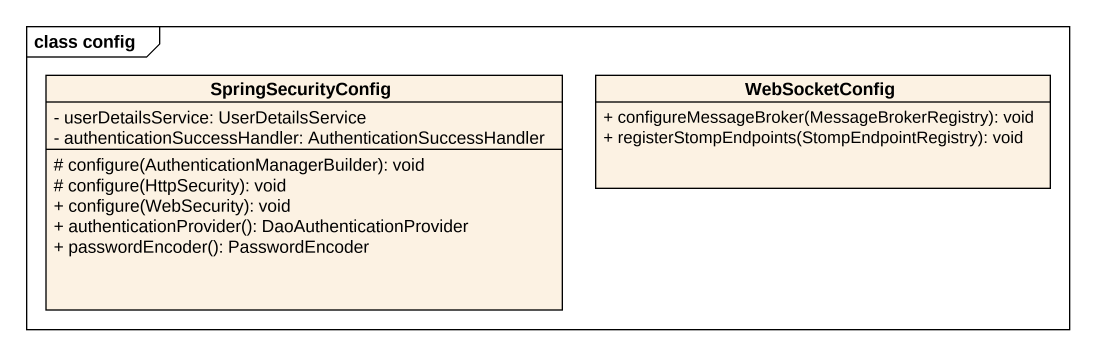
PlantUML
@startuml
mainframe class config
hide circle
hide empty members
skinparam classAttributeIconSize 0
class SpringSecurityConfig {
  - userDetailsService: UserDetailsService
  - authenticationSuccessHandler: AuthenticationSuccessHandler
  # configure(AuthenticationManagerBuilder): void
  # configure(HttpSecurity): void
  + configure(WebSecurity): void
  + authenticationProvider(): DaoAuthenticationProvider
  + passwordEncoder(): PasswordEncoder
}
class WebSocketConfig {
  + configureMessageBroker(MessageBrokerRegistry): void
  + registerStompEndpoints(StompEndpointRegistry): void
}
@enduml
